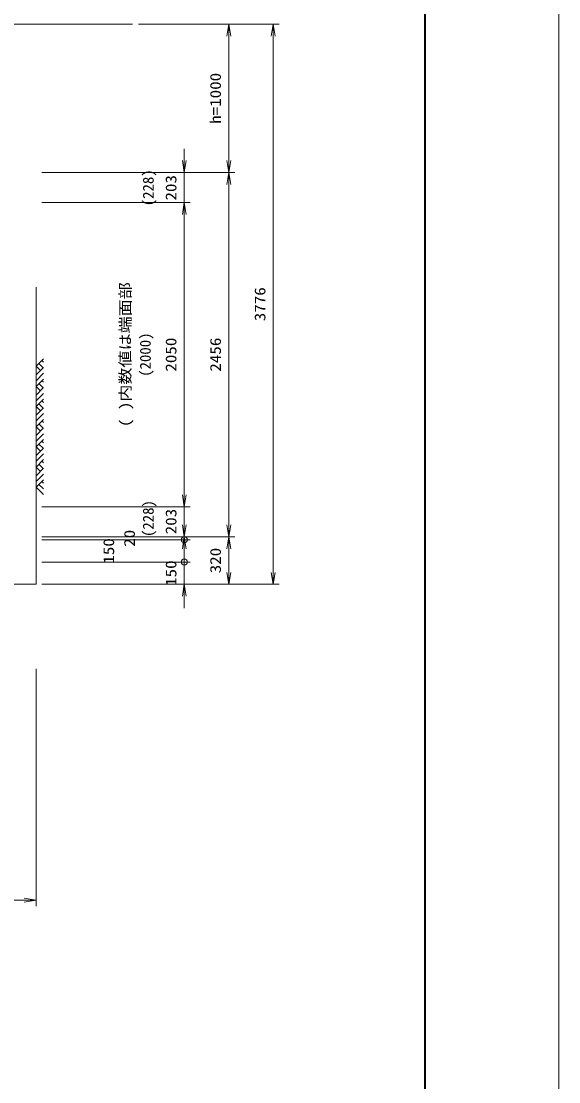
# Model space of a CAD drawing. Units: millimetres at full size. Extents: x 0 to 33600, y -111040 to -87280.
# Drawn here: x 29975 to 33600, y -99160 to -92010 of the extents above; entities that cross this region are included whole.
import ezdxf
from ezdxf.enums import TextEntityAlignment as Align

# ---------------------------------------------------------------- set-up
doc = ezdxf.new("R2010")
doc.units = ezdxf.units.MM
doc.header["$LTSCALE"] = 80.0044
for name, color, linetype, lineweight in [('0_2', 4, 'Continuous', 13), ('Defpoints_5', 5, 'Continuous', 13), ('図枠', 1, 'Continuous', 40), ('寸法', 6, 'Continuous', 13), ('ﾊｯﾁﾝｸﾞ', 4, 'Continuous', 9)]:
    doc.layers.add(name, color=color, linetype=linetype, lineweight=lineweight)
doc.styles.add('ＭＳ ゴシック', font='')
doc.styles.get('ＭＳ ゴシック').set_extended_font_data('MS Gothic')

# ---------------------------------------------------------------- blocks, each defined once
blk = doc.blocks.new('open_arrow')
at = {"color": 0, "linetype": 'Continuous', "lineweight": -2}
blk.add_lwpolyline([(7.5, 1.25), (0, 0), (7.5, -1.25)], dxfattribs=at)
blk = doc.blocks.new('dimension_origin')
at = {"color": 0, "linetype": 'Continuous', "lineweight": -2}
blk.add_circle((0, 0), 1.25, dxfattribs=at)

msp = doc.modelspace()

# ---------------------------------------------------------------- linework, layer by layer
at = {"layer": '0_2'}
msp.add_line((30725, -92030), (14500, -92030), dxfattribs=at)
msp.add_lwpolyline([(28722.5, -95806), (30075, -95806), (30075, -93803)], dxfattribs=at)
at = {"layer": 'Defpoints_5'}
msp.add_lwpolyline([(0, -111040), (33600, -111040), (33600, -87280), (0, -87280)], close=True, dxfattribs=at)
at = {"layer": '図枠'}
msp.add_lwpolyline([(900, -110140), (32700, -110140), (32700, -88180), (900, -88180)], close=True, dxfattribs=at)
at = {"layer": '寸法'}
for p, q in [((30765, -92030), (31715, -92030)), ((30765, -92030), (31415, -92030)), ((31375, -93030), (31375, -92030)), ((31675, -92030), (31675, -95806)), ((31075, -93393), (31075, -92870)), ((30115, -93030), (31415, -93030)), ((30115, -93030), (31415, -93030)), ((30115, -93030), (31115, -93030)), ((31375, -93030), (31375, -95486)), ((30115, -93233), (31115, -93233)), ((30115, -93233), (31115, -93233)), ((31075, -93233), (31075, -95283)), ((31075, -95123), (31075, -95646)), ((30115, -95283), (31115, -95283)), ((30115, -95283), (31115, -95283)), ((31075, -95586), (31075, -95326)), ((30115, -95486), (31415, -95486)), ((30115, -95486), (31115, -95486)), ((30115, -95486), (31415, -95486)), ((30115, -95486), (31115, -95486)), ((30115, -95506), (31115, -95506)), ((30115, -95506), (31115, -95506)), ((31075, -95506), (31075, -95656)), ((31375, -95486), (31375, -95806)), ((31075, -95576), (31075, -95966)), ((30115, -95656), (31115, -95656)), ((30115, -95656), (31115, -95656)), ((30115, -95806), (31715, -95806)), ((30115, -95806), (31415, -95806)), ((30115, -95806), (31115, -95806)), ((30075, -96376), (30075, -97976)), ((28575, -97936), (30075, -97936))]:
    msp.add_line(p, q, dxfattribs=at)
at = {"layer": 'ﾊｯﾁﾝｸﾞ'}
for p, q in [((30075, -94336.36), (30125, -94286.36)), ((30125, -94308.58), (30113.89, -94297.47)), ((30104.05, -94365.41), (30075, -94336.36)), ((30075, -94394.46), (30125, -94344.46)), ((30123.5, -94345.97), (30094.44, -94316.91)), ((30075, -94433.35), (30125, -94383.35)), ((30075, -94472.24), (30125, -94422.24)), ((30125, -94444.46), (30113.89, -94433.35)), ((30104.05, -94501.29), (30075, -94472.24)), ((30075, -94530.34), (30125, -94480.34)), ((30075, -94569.23), (30125, -94519.23)), ((30123.5, -94481.85), (30094.44, -94452.8)), ((30075, -94608.12), (30125, -94558.12)), ((30123.5, -94617.73), (30094.44, -94588.68)), ((30125, -94580.34), (30113.89, -94569.23)), ((30104.05, -94637.17), (30075, -94608.12)), ((30075, -94666.23), (30125, -94616.23)), ((30075, -94705.12), (30125, -94655.12)), ((30075, -94744.01), (30125, -94694.01)), ((30123.5, -94753.61), (30094.44, -94724.56)), ((30125, -94716.23), (30113.89, -94705.12)), ((30104.05, -94773.06), (30075, -94744.01)), ((30075, -94802.11), (30125, -94752.11)), ((30075, -94841), (30125, -94791)), ((30075, -94879.89), (30125, -94829.89)), ((30104.05, -94908.94), (30075, -94879.89)), ((30123.5, -94889.49), (30094.44, -94860.44)), ((30125, -94852.11), (30113.89, -94841)), ((30075, -94937.99), (30125, -94887.99)), ((30075, -94976.88), (30125, -94926.88)), ((30075, -95015.77), (30125, -94965.77)), ((30104.05, -95044.82), (30075, -95015.77)), ((30123.5, -95025.38), (30094.44, -94996.32)), ((30125, -94987.99), (30113.89, -94976.88)), ((30075, -95073.87), (30125, -95023.87)), ((30075, -95112.76), (30125, -95062.76)), ((30075, -95151.65), (30125, -95101.65)), ((30125, -95201.65), (30075, -95151.65)), ((30125, -95162.76), (30094.44, -95132.21)), ((30125, -95123.87), (30113.89, -95112.76))]:
    msp.add_line(p, q, dxfattribs=at)

# ---------------------------------------------------------------- block references
at = {"layer": '寸法'}
for name, p, xscale, yscale, rotation in [('open_arrow', (31375, -92030), 10.7, 10.7, 270), ('open_arrow', (31675, -92030), 10.7, 10.7, 270), ('open_arrow', (31075, -93030), 10.7, 10.7, 90), ('open_arrow', (31375, -93030), 10.7, 10.7, 90), ('open_arrow', (31375, -93030), 10.7, 10.7, 270), ('open_arrow', (31075, -93233), 10.7, 10.7, 270), ('open_arrow', (31075, -93233), 10.7, 10.7, 270), ('open_arrow', (31075, -95283), 10.7, 10.7, 90), ('open_arrow', (31075, -95283), 10.7, 10.7, 90), ('open_arrow', (31075, -95486), 10.7, 10.7, 90), ('open_arrow', (31375, -95486), 10.7, 10.7, 90), ('dimension_origin', (31075, -95506), 16, 16, 270), ('dimension_origin', (31075, -95506), 16, 16, 270), ('open_arrow', (31075, -95486), 10.7, 10.7, 270), ('open_arrow', (31375, -95486), 10.7, 10.7, 270), ('dimension_origin', (31075, -95656), 16, 16, 90), ('dimension_origin', (31075, -95656), 16, 16, 90), ('open_arrow', (31375, -95806), 10.7, 10.7, 90), ('open_arrow', (31675, -95806), 10.7, 10.7, 90), ('open_arrow', (31075, -95806), 10.7, 10.7, 270), ('open_arrow', (30075, -97936), 10.7, 10.7, 180)]:
    msp.add_blockref(name, p, dxfattribs=dict(at, xscale=xscale, yscale=yscale, rotation=rotation))

# ---------------------------------------------------------------- texts
at = {"layer": '寸法', "style": 'ＭＳ ゴシック', "width": 1.15}
for s, p in [('h=1000', (31285, -92530)), ('203', (30985, -93133)), ('3776', (31585, -93918)), ('2050', (30985, -94258)), ('2456', (31285, -94258)), ('203', (30985, -95383)), ('20', (30705, -95496)), ('150', (30565, -95581)), ('320', (31285, -95646)), ('150', (30985, -95731))]:
    msp.add_text(s, height=73.31, rotation=90, dxfattribs=at).set_placement(p, align=Align.MIDDLE_CENTER)
at = {"layer": '寸法', "color": 3, "style": 'ＭＳ ゴシック'}
for s, p in [('(228)', (30795, -93133)), ('(2000)', (30775, -94258)), ('(228)', (30795, -95363))]:
    msp.add_text(s, height=73.31, rotation=90, dxfattribs=at).set_placement(p, align=Align.TOP_CENTER)
at = {"layer": '寸法', "color": 3, "style": 'ＭＳ ゴシック', "width": 1.15}
msp.add_text('( )内数値は端面部', height=73.31, rotation=90, dxfattribs=at).set_placement((30735, -94258), align=Align.BOTTOM_CENTER)

doc.saveas('drawing.dxf')
